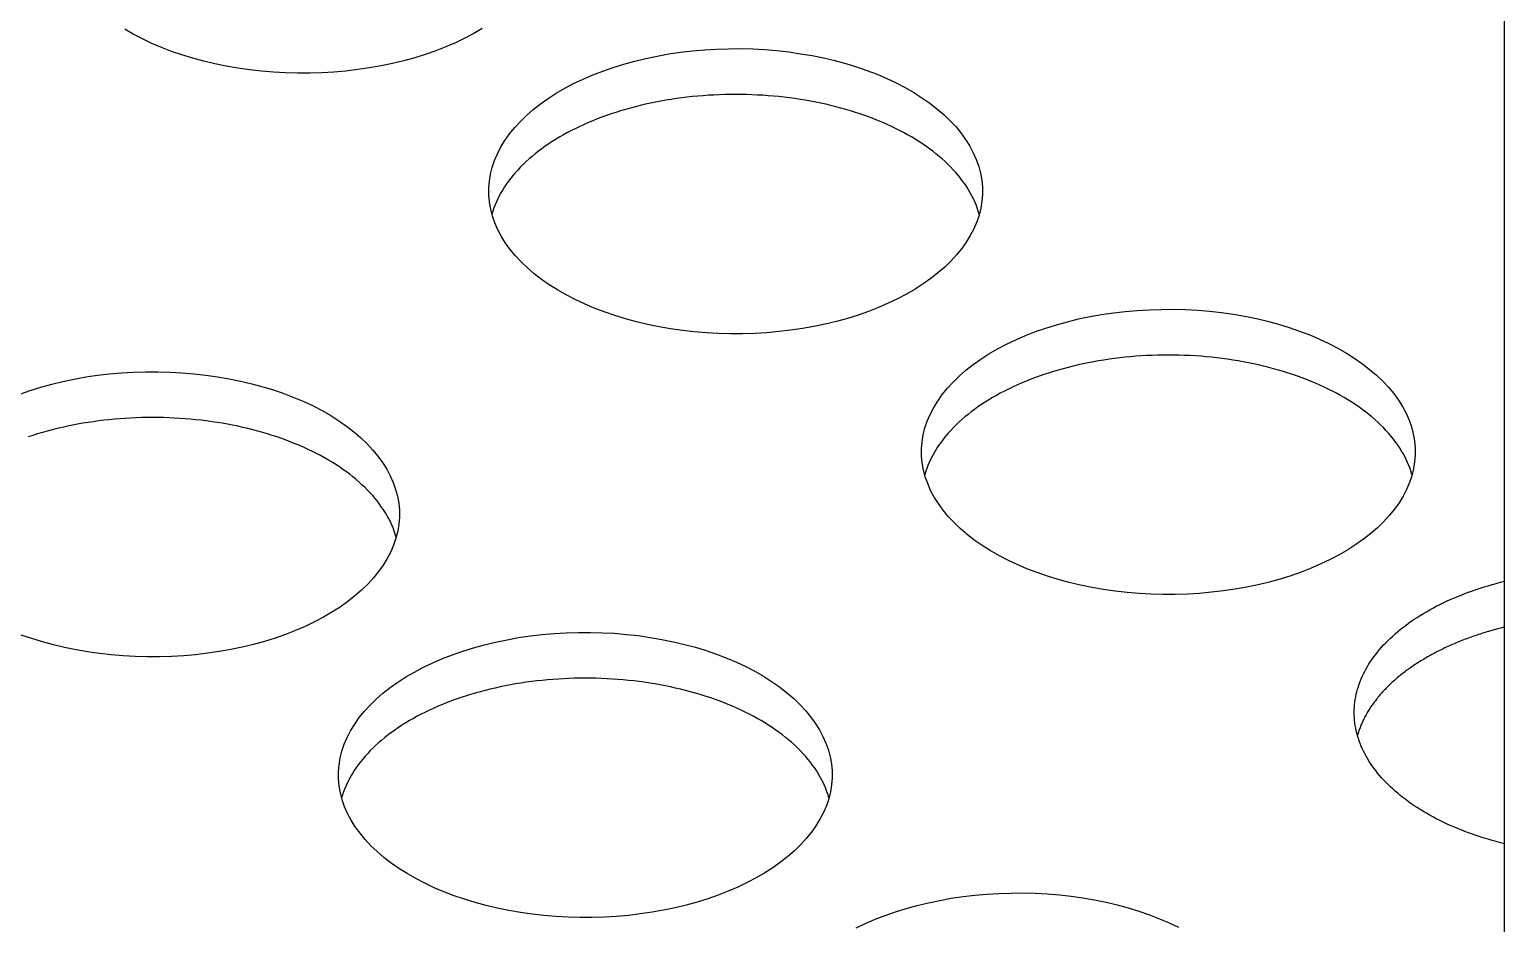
# Model space of a CAD drawing. Extents: x 2.5 to 24.6, y 0.9 to 36.2.
# Drawn here: x 12.224 to 15.51, y 11.437 to 13.427 of the extents above; entities that cross this region are included whole.
import ezdxf

# ---------------------------------------------------------------- set-up
doc = ezdxf.new("R2010")
doc.units = 0
doc.layers.get('0').update_dxf_attribs({"linetype": 'CONTINUOUS'})
doc.layers.add('RAILS', color=254, linetype='CONTINUOUS')

# ---------------------------------------------------------------- blocks, each defined once
blk = doc.blocks.new('A$C41153C96')
at = {"color": 0, "linetype": 'CONTINUOUS', "extrusion": (1e-16, 0.816497, 0.57735)}
blk.add_line((8.6871, -5.0038), (8.6871, 14.388), dxfattribs=at)
at = {"color": 0, "linetype": 'CONTINUOUS'}
for points in [[(6.3906, 6.8723, 0), (6.3707, 6.8618, 0), (6.3498, 6.8518, 0), (6.3282, 6.8425, 0), (6.3058, 6.8338, 0), (6.2827, 6.8258, 0), (6.259, 6.8183, 0), (6.2346, 6.8116, 0), (6.2097, 6.8056, 0), (6.1843, 6.8003, 0), (6.1585, 6.7957, 0), (6.1324, 6.7919, 0), (6.1059, 6.7888, 0), (6.0792, 6.7865, 0), (6.0524, 6.7849, 0), (6.0254, 6.784, 0), (5.9984, 6.784, 0), (5.9714, 6.7847, 0), (5.9446, 6.7862, 0), (5.9178, 6.7884, 0), (5.8914, 6.7914, 0), (5.8651, 6.7951, 0), (5.8393, 6.7996, 0), (5.8138, 6.8048, 0), (5.7889, 6.8107, 0), (5.7644, 6.8173, 0), (5.7405, 6.8246, 0), (5.7173, 6.8326, 0), (5.6948, 6.8412, 0), (5.6731, 6.8504, 0), (5.6522, 6.8602, 0), (5.6321, 6.8707, 0), (5.6129, 6.8816, 0)], [(6.4096, 6.8834, 0), (6.3906, 6.8723, 0)], [(7.3548, 6.2919, 0), (7.3348, 6.2814, 0), (7.314, 6.2715, 0), (7.2924, 6.2622, 0), (7.27, 6.2534, 0), (7.2469, 6.2454, 0), (7.2231, 6.238, 0), (7.1988, 6.2313, 0), (7.1739, 6.2252, 0), (7.1485, 6.2199, 0), (7.1227, 6.2154, 0), (7.0965, 6.2115, 0), (7.0701, 6.2084, 0), (7.0434, 6.2061, 0), (7.0165, 6.2045, 0), (6.9896, 6.2037, 0), (6.9626, 6.2036, 0), (6.9356, 6.2043, 0), (6.9087, 6.2058, 0), (6.882, 6.208, 0), (6.8555, 6.211, 0), (6.8293, 6.2147, 0), (6.8034, 6.2192, 0), (6.778, 6.2244, 0), (6.753, 6.2303, 0), (6.7286, 6.2369, 0), (6.7047, 6.2442, 0), (6.6815, 6.2522, 0), (6.659, 6.2608, 0), (6.6373, 6.27, 0), (6.6163, 6.2799, 0), (6.5963, 6.2903, 0), (6.5771, 6.3013, 0), (6.5589, 6.3128, 0), (6.5417, 6.3248, 0), (6.5255, 6.3373, 0), (6.5104, 6.3502, 0), (6.4965, 6.3636, 0), (6.4837, 6.3773, 0), (6.472, 6.3913, 0), (6.4616, 6.4057, 0), (6.4524, 6.4204, 0), (6.4445, 6.4353, 0), (6.4378, 6.4504, 0), (6.4325, 6.4657, 0), (6.4284, 6.4811, 0), (6.4257, 6.4966, 0), (6.4242, 6.5121, 0), (6.4242, 6.5277, 0), (6.4254, 6.5433, 0), (6.4279, 6.5588, 0), (6.4318, 6.5742, 0), (6.437, 6.5895, 0), (6.4434, 6.6047, 0), (6.4512, 6.6196, 0), (6.4601, 6.6343, 0), (6.4704, 6.6487, 0), (6.4818, 6.6628, 0), (6.4945, 6.6766, 0), (6.5083, 6.69, 0), (6.5232, 6.703, 0), (6.5392, 6.7155, 0), (6.5562, 6.7276, 0), (6.5743, 6.7392, 0), (6.5933, 6.7503, 0), (6.6132, 6.7608, 0), (6.6341, 6.7707, 0), (6.6557, 6.78, 0), (6.6781, 6.7887, 0), (6.7012, 6.7968, 0), (6.7249, 6.8042, 0), (6.7493, 6.8109, 0), (6.7742, 6.8169, 0), (6.7996, 6.8222, 0), (6.8254, 6.8268, 0), (6.8515, 6.8307, 0), (6.878, 6.8338, 0), (6.9047, 6.8361, 0), (6.9315, 6.8377, 0), (6.9585, 6.8385, 0), (6.9855, 6.8386, 0), (7.0125, 6.8379, 0), (7.0393, 6.8364, 0), (7.066, 6.8342, 0), (7.0926, 6.8312, 0), (7.1188, 6.8274, 0), (7.1446, 6.823, 0), (7.1701, 6.8178, 0), (7.1951, 6.8119, 0), (7.2195, 6.8053, 0), (7.2434, 6.798, 0), (7.2666, 6.79, 0), (7.2891, 6.7814, 0), (7.3108, 6.7721, 0), (7.3317, 6.7623, 0), (7.3518, 6.7519, 0), (7.371, 6.7409, 0), (7.3892, 6.7294, 0), (7.4064, 6.7174, 0), (7.4225, 6.7049, 0), (7.4376, 6.692, 0), (7.4516, 6.6786, 0), (7.4644, 6.6649, 0), (7.476, 6.6509, 0), (7.4864, 6.6365, 0), (7.4956, 6.6218, 0), (7.5036, 6.6069, 0), (7.5102, 6.5918, 0), (7.5156, 6.5765, 0), (7.5196, 6.5611, 0), (7.5224, 6.5456, 0), (7.5238, 6.5301, 0), (7.5239, 6.5145, 0), (7.5227, 6.4989, 0), (7.5201, 6.4834, 0), (7.5163, 6.468, 0), (7.5111, 6.4527, 0), (7.5046, 6.4375, 0), (7.4969, 6.4226, 0), (7.4879, 6.4079, 0), (7.4777, 6.3935, 0), (7.4662, 6.3794, 0), (7.4536, 6.3656, 0), (7.4398, 6.3522, 0), (7.4249, 6.3392, 0), (7.4089, 6.3267, 0), (7.3918, 6.3146, 0), (7.3738, 6.303, 0), (7.3548, 6.2919, 0)], [(7.5169, 6.4701, 0), (7.5148, 6.477, 0), (7.5125, 6.4838, 0), (7.5099, 6.4906, 0), (7.507, 6.4974, 0), (7.5039, 6.5042, 0), (7.5005, 6.5109, 0), (7.4969, 6.5176, 0), (7.493, 6.5242, 0), (7.4889, 6.5308, 0), (7.4845, 6.5373, 0), (7.4798, 6.5438, 0), (7.4749, 6.5502, 0), (7.4698, 6.5565, 0), (7.4645, 6.5628, 0), (7.4589, 6.569, 0), (7.453, 6.5751, 0), (7.447, 6.5811, 0), (7.4407, 6.5871, 0), (7.4341, 6.593, 0), (7.4274, 6.5988, 0), (7.4204, 6.6045, 0), (7.4132, 6.6102, 0), (7.4058, 6.6157, 0), (7.3982, 6.6211, 0), (7.3904, 6.6265, 0), (7.3824, 6.6317, 0), (7.3742, 6.6369, 0), (7.3658, 6.6419, 0), (7.3572, 6.6468, 0), (7.3484, 6.6517, 0), (7.3395, 6.6563, 0), (7.3303, 6.6609, 0), (7.321, 6.6654, 0), (7.3115, 6.6698, 0), (7.3019, 6.674, 0), (7.2921, 6.6781, 0), (7.2821, 6.6821, 0), (7.272, 6.6859, 0), (7.2618, 6.6897, 0), (7.2514, 6.6932, 0), (7.2408, 6.6967, 0), (7.2302, 6.7, 0), (7.2194, 6.7032, 0), (7.2085, 6.7063, 0), (7.1975, 6.7092, 0), (7.1864, 6.7119, 0), (7.1752, 6.7146, 0), (7.1638, 6.7171, 0), (7.1524, 6.7194, 0), (7.1409, 6.7216, 0), (7.1293, 6.7237, 0), (7.1177, 6.7256, 0), (7.106, 6.7273, 0), (7.0942, 6.7289, 0), (7.0823, 6.7304, 0), (7.0704, 6.7317, 0), (7.0585, 6.7328, 0), (7.0465, 6.7338, 0), (7.0345, 6.7347, 0), (7.0224, 6.7353, 0), (7.0103, 6.7359, 0), (6.9982, 6.7363, 0), (6.9861, 6.7365, 0), (6.974, 6.7366, 0), (6.9619, 6.7365, 0), (6.9498, 6.7363, 0), (6.9377, 6.7359, 0), (6.9256, 6.7353, 0), (6.9136, 6.7347, 0), (6.9016, 6.7338, 0), (6.8896, 6.7328, 0), (6.8776, 6.7317, 0), (6.8657, 6.7304, 0), (6.8539, 6.7289, 0), (6.8421, 6.7273, 0), (6.8304, 6.7256, 0), (6.8187, 6.7237, 0), (6.8071, 6.7216, 0), (6.7956, 6.7194, 0), (6.7842, 6.7171, 0), (6.7729, 6.7146, 0), (6.7617, 6.7119, 0), (6.7506, 6.7092, 0), (6.7395, 6.7063, 0), (6.7287, 6.7032, 0), (6.7179, 6.7, 0), (6.7072, 6.6967, 0), (6.6967, 6.6932, 0), (6.6863, 6.6897, 0), (6.676, 6.6859, 0), (6.6659, 6.6821, 0), (6.656, 6.6781, 0), (6.6462, 6.674, 0), (6.6365, 6.6698, 0), (6.627, 6.6654, 0), (6.6177, 6.6609, 0), (6.6086, 6.6563, 0), (6.5996, 6.6517, 0), (6.5908, 6.6468, 0), (6.5823, 6.6419, 0), (6.5739, 6.6369, 0), (6.5656, 6.6317, 0), (6.5576, 6.6265, 0), (6.5498, 6.6211, 0), (6.5422, 6.6157, 0), (6.5348, 6.6102, 0), (6.5276, 6.6045, 0), (6.5207, 6.5988, 0), (6.5139, 6.593, 0), (6.5074, 6.5871, 0), (6.5011, 6.5811, 0), (6.495, 6.5751, 0), (6.4892, 6.569, 0), (6.4836, 6.5628, 0), (6.4782, 6.5565, 0), (6.4731, 6.5502, 0), (6.4682, 6.5438, 0), (6.4636, 6.5373, 0), (6.4592, 6.5308, 0), (6.4551, 6.5242, 0), (6.4512, 6.5176, 0), (6.4475, 6.5109, 0), (6.4442, 6.5042, 0), (6.4411, 6.4974, 0), (6.4382, 6.4906, 0), (6.4356, 6.4838, 0), (6.4333, 6.477, 0), (6.4312, 6.4701, 0)], [(8.3189, 5.7116, 0), (8.299, 5.7011, 0), (8.2782, 5.6911, 0), (8.2565, 5.6818, 0), (8.2341, 5.6731, 0), (8.2111, 5.665, 0), (8.1873, 5.6576, 0), (8.1629, 5.6509, 0), (8.138, 5.6449, 0), (8.1126, 5.6396, 0), (8.0868, 5.635, 0), (8.0607, 5.6312, 0), (8.0342, 5.6281, 0), (8.0075, 5.6257, 0), (7.9807, 5.6241, 0), (7.9537, 5.6233, 0), (7.9267, 5.6233, 0), (7.8998, 5.624, 0), (7.8729, 5.6254, 0), (7.8462, 5.6277, 0), (7.8197, 5.6307, 0), (7.7934, 5.6344, 0), (7.7676, 5.6388, 0), (7.7421, 5.6441, 0), (7.7172, 5.65, 0), (7.6927, 5.6566, 0), (7.6689, 5.6639, 0), (7.6457, 5.6718, 0), (7.6232, 5.6804, 0), (7.6014, 5.6897, 0), (7.5805, 5.6995, 0), (7.5604, 5.71, 0), (7.5412, 5.7209, 0), (7.523, 5.7324, 0), (7.5058, 5.7444, 0), (7.4897, 5.7569, 0), (7.4746, 5.7699, 0), (7.4606, 5.7832, 0), (7.4478, 5.7969, 0), (7.4362, 5.811, 0), (7.4258, 5.8254, 0), (7.4166, 5.84, 0), (7.4086, 5.8549, 0), (7.402, 5.87, 0), (7.3966, 5.8853, 0), (7.3926, 5.9007, 0), (7.3898, 5.9162, 0), (7.3884, 5.9318, 0), (7.3883, 5.9474, 0), (7.3895, 5.9629, 0), (7.3921, 5.9784, 0), (7.3959, 5.9939, 0), (7.4011, 6.0092, 0), (7.4076, 6.0243, 0), (7.4153, 6.0392, 0), (7.4243, 6.0539, 0), (7.4345, 6.0683, 0), (7.446, 6.0825, 0), (7.4586, 6.0962, 0), (7.4724, 6.1096, 0), (7.4873, 6.1226, 0), (7.5034, 6.1352, 0), (7.5204, 6.1472, 0), (7.5385, 6.1588, 0), (7.5575, 6.1699, 0), (7.5774, 6.1804, 0), (7.5982, 6.1903, 0), (7.6198, 6.1997, 0), (7.6422, 6.2084, 0), (7.6653, 6.2164, 0), (7.6891, 6.2238, 0), (7.7134, 6.2306, 0), (7.7383, 6.2366, 0), (7.7637, 6.2419, 0), (7.7895, 6.2465, 0), (7.8157, 6.2503, 0), (7.8422, 6.2534, 0), (7.8688, 6.2557, 0), (7.8957, 6.2573, 0), (7.9226, 6.2581, 0), (7.9497, 6.2582, 0), (7.9766, 6.2575, 0), (8.0035, 6.256, 0), (8.0302, 6.2538, 0), (8.0567, 6.2508, 0), (8.0829, 6.2471, 0), (8.1088, 6.2426, 0), (8.1342, 6.2374, 0), (8.1592, 6.2315, 0), (8.1837, 6.2249, 0), (8.2075, 6.2176, 0), (8.2307, 6.2096, 0), (8.2532, 6.201, 0), (8.275, 6.1918, 0), (8.2959, 6.1819, 0), (8.316, 6.1715, 0), (8.3351, 6.1605, 0), (8.3533, 6.149, 0), (8.3705, 6.137, 0), (8.3867, 6.1245, 0), (8.4018, 6.1116, 0), (8.4157, 6.0983, 0), (8.4285, 6.0846, 0), (8.4402, 6.0705, 0), (8.4506, 6.0561, 0), (8.4598, 6.0415, 0), (8.4677, 6.0266, 0), (8.4744, 6.0114, 0), (8.4797, 5.9962, 0), (8.4838, 5.9808, 0), (8.4865, 5.9653, 0), (8.488, 5.9497, 0), (8.4881, 5.9341, 0), (8.4868, 5.9185, 0), (8.4843, 5.903, 0), (8.4804, 5.8876, 0), (8.4753, 5.8723, 0), (8.4688, 5.8572, 0), (8.4611, 5.8422, 0), (8.4521, 5.8275, 0), (8.4418, 5.8131, 0), (8.4304, 5.799, 0), (8.4177, 5.7852, 0), (8.4039, 5.7718, 0), (8.389, 5.7588, 0), (8.373, 5.7463, 0), (8.356, 5.7342, 0), (8.3379, 5.7226, 0), (8.3189, 5.7116, 0)], [(8.481, 5.8897, 0), (8.479, 5.8966, 0), (8.4766, 5.9035, 0), (8.474, 5.9103, 0), (8.4712, 5.9171, 0), (8.468, 5.9238, 0), (8.4647, 5.9306, 0), (8.461, 5.9372, 0), (8.4571, 5.9438, 0), (8.453, 5.9504, 0), (8.4486, 5.9569, 0), (8.444, 5.9634, 0), (8.4391, 5.9698, 0), (8.434, 5.9761, 0), (8.4286, 5.9824, 0), (8.423, 5.9886, 0), (8.4172, 5.9947, 0), (8.4111, 6.0008, 0), (8.4048, 6.0068, 0), (8.3983, 6.0126, 0), (8.3916, 6.0184, 0), (8.3846, 6.0242, 0), (8.3774, 6.0298, 0), (8.37, 6.0353, 0), (8.3624, 6.0408, 0), (8.3546, 6.0461, 0), (8.3466, 6.0514, 0), (8.3384, 6.0565, 0), (8.33, 6.0616, 0), (8.3214, 6.0665, 0), (8.3126, 6.0713, 0), (8.3036, 6.076, 0), (8.2945, 6.0806, 0), (8.2852, 6.085, 0), (8.2757, 6.0894, 0), (8.266, 6.0936, 0), (8.2562, 6.0977, 0), (8.2463, 6.1017, 0), (8.2362, 6.1056, 0), (8.2259, 6.1093, 0), (8.2155, 6.1129, 0), (8.205, 6.1163, 0), (8.1944, 6.1197, 0), (8.1836, 6.1229, 0), (8.1727, 6.1259, 0), (8.1617, 6.1288, 0), (8.1505, 6.1316, 0), (8.1393, 6.1342, 0), (8.128, 6.1367, 0), (8.1166, 6.1391, 0), (8.1051, 6.1412, 0), (8.0935, 6.1433, 0), (8.0818, 6.1452, 0), (8.0701, 6.1469, 0), (8.0583, 6.1486, 0), (8.0465, 6.15, 0), (8.0346, 6.1513, 0), (8.0226, 6.1524, 0), (8.0107, 6.1535, 0), (7.9986, 6.1543, 0), (7.9866, 6.155, 0), (7.9745, 6.1555, 0), (7.9624, 6.1559, 0), (7.9503, 6.1561, 0), (7.9382, 6.1562, 0), (7.9261, 6.1561, 0), (7.914, 6.1559, 0), (7.9019, 6.1555, 0), (7.8898, 6.155, 0), (7.8777, 6.1543, 0), (7.8657, 6.1535, 0), (7.8537, 6.1524, 0), (7.8418, 6.1513, 0), (7.8299, 6.15, 0), (7.818, 6.1486, 0), (7.8063, 6.1469, 0), (7.7945, 6.1452, 0), (7.7829, 6.1433, 0), (7.7713, 6.1412, 0), (7.7598, 6.1391, 0), (7.7484, 6.1367, 0), (7.7371, 6.1342, 0), (7.7258, 6.1316, 0), (7.7147, 6.1288, 0), (7.7037, 6.1259, 0), (7.6928, 6.1229, 0), (7.682, 6.1197, 0), (7.6714, 6.1163, 0), (7.6608, 6.1129, 0), (7.6505, 6.1093, 0), (7.6402, 6.1056, 0), (7.6301, 6.1017, 0), (7.6201, 6.0977, 0), (7.6103, 6.0936, 0), (7.6007, 6.0894, 0), (7.5912, 6.085, 0), (7.5819, 6.0806, 0), (7.5728, 6.076, 0), (7.5638, 6.0713, 0), (7.555, 6.0665, 0), (7.5464, 6.0616, 0), (7.538, 6.0565, 0), (7.5298, 6.0514, 0), (7.5218, 6.0461, 0), (7.514, 6.0408, 0), (7.5064, 6.0353, 0), (7.499, 6.0298, 0), (7.4918, 6.0242, 0), (7.4848, 6.0184, 0), (7.4781, 6.0126, 0), (7.4715, 6.0068, 0), (7.4653, 6.0008, 0), (7.4592, 5.9947, 0), (7.4534, 5.9886, 0), (7.4478, 5.9824, 0), (7.4424, 5.9761, 0), (7.4373, 5.9698, 0), (7.4324, 5.9634, 0), (7.4277, 5.9569, 0), (7.4234, 5.9504, 0), (7.4192, 5.9438, 0), (7.4153, 5.9372, 0), (7.4117, 5.9306, 0), (7.4083, 5.9238, 0), (7.4052, 5.9171, 0), (7.4024, 5.9103, 0), (7.3998, 5.9035, 0), (7.3974, 5.8966, 0), (7.3953, 5.8897, 0)], [(6.0557, 5.5726, 0), (6.0358, 5.5621, 0), (6.015, 5.5521, 0), (5.9933, 5.5428, 0), (5.971, 5.5341, 0), (5.9478, 5.526, 0), (5.9241, 5.5186, 0), (5.8997, 5.5119, 0), (5.8748, 5.5059, 0), (5.8494, 5.5006, 0), (5.8236, 5.496, 0), (5.7975, 5.4922, 0), (5.771, 5.4891, 0), (5.7443, 5.4867, 0), (5.7175, 5.4851, 0), (5.6905, 5.4843, 0), (5.6635, 5.4843, 0), (5.6365, 5.485, 0), (5.6097, 5.4864, 0), (5.583, 5.4887, 0), (5.5565, 5.4916, 0), (5.5302, 5.4954, 0), (5.5044, 5.4998, 0), (5.4789, 5.505, 0), (5.454, 5.511, 0), (5.4295, 5.5176, 0), (5.4057, 5.5249, 0), (5.3825, 5.5328, 0)], [(5.379, 6.0694, 0), (5.4021, 6.0774, 0), (5.4259, 6.0848, 0), (5.4502, 6.0915, 0), (5.4751, 6.0976, 0), (5.5005, 6.1029, 0), (5.5263, 6.1075, 0), (5.5525, 6.1113, 0), (5.5789, 6.1144, 0), (5.6056, 6.1167, 0), (5.6325, 6.1183, 0), (5.6594, 6.1191, 0), (5.6864, 6.1192, 0), (5.7134, 6.1185, 0), (5.7403, 6.117, 0), (5.767, 6.1148, 0), (5.7935, 6.1118, 0), (5.8197, 6.1081, 0), (5.8456, 6.1036, 0), (5.871, 6.0984, 0), (5.896, 6.0925, 0), (5.9204, 6.0859, 0), (5.9443, 6.0786, 0), (5.9675, 6.0706, 0), (5.99, 6.062, 0), (6.0118, 6.0528, 0), (6.0327, 6.0429, 0), (6.0527, 6.0325, 0), (6.0719, 6.0215, 0), (6.0901, 6.01, 0), (6.1073, 5.998, 0), (6.1235, 5.9855, 0), (6.1386, 5.9726, 0), (6.1525, 5.9593, 0), (6.1653, 5.9455, 0), (6.177, 5.9315, 0), (6.1874, 5.9171, 0), (6.1966, 5.9024, 0), (6.2045, 5.8876, 0), (6.2112, 5.8724, 0), (6.2165, 5.8572, 0), (6.2206, 5.8418, 0), (6.2233, 5.8262, 0), (6.2248, 5.8107, 0), (6.2249, 5.7951, 0), (6.2236, 5.7795, 0), (6.2211, 5.764, 0), (6.2172, 5.7486, 0), (6.2121, 5.7333, 0), (6.2056, 5.7182, 0), (6.1979, 5.7032, 0), (6.1889, 5.6885, 0), (6.1786, 5.6741, 0), (6.1672, 5.66, 0), (6.1545, 5.6462, 0), (6.1407, 5.6328, 0), (6.1258, 5.6198, 0), (6.1098, 5.6073, 0), (6.0928, 5.5952, 0), (6.0747, 5.5836, 0), (6.0557, 5.5726, 0)], [(6.2178, 5.7507, 0), (6.2158, 5.7576, 0), (6.2134, 5.7644, 0), (6.2108, 5.7713, 0), (6.208, 5.7781, 0), (6.2048, 5.7848, 0), (6.2015, 5.7915, 0), (6.1978, 5.7982, 0), (6.1939, 5.8048, 0), (6.1898, 5.8114, 0), (6.1854, 5.8179, 0), (6.1808, 5.8244, 0), (6.1759, 5.8308, 0), (6.1708, 5.8371, 0), (6.1654, 5.8434, 0), (6.1598, 5.8496, 0), (6.154, 5.8557, 0), (6.1479, 5.8618, 0), (6.1416, 5.8677, 0), (6.1351, 5.8736, 0), (6.1284, 5.8794, 0), (6.1214, 5.8852, 0), (6.1142, 5.8908, 0), (6.1068, 5.8963, 0), (6.0992, 5.9018, 0), (6.0914, 5.9071, 0), (6.0834, 5.9124, 0), (6.0752, 5.9175, 0), (6.0667, 5.9225, 0), (6.0582, 5.9275, 0), (6.0494, 5.9323, 0), (6.0404, 5.937, 0), (6.0313, 5.9416, 0), (6.022, 5.946, 0), (6.0125, 5.9504, 0), (6.0028, 5.9546, 0), (5.993, 5.9587, 0), (5.9831, 5.9627, 0), (5.973, 5.9666, 0), (5.9627, 5.9703, 0), (5.9523, 5.9739, 0), (5.9418, 5.9773, 0), (5.9311, 5.9807, 0), (5.9204, 5.9839, 0), (5.9095, 5.9869, 0), (5.8985, 5.9898, 0), (5.8873, 5.9926, 0), (5.8761, 5.9952, 0), (5.8648, 5.9977, 0), (5.8534, 6, 0), (5.8419, 6.0022, 0), (5.8303, 6.0043, 0), (5.8186, 6.0062, 0), (5.8069, 6.0079, 0), (5.7951, 6.0095, 0), (5.7833, 6.011, 0), (5.7714, 6.0123, 0), (5.7594, 6.0134, 0), (5.7474, 6.0144, 0), (5.7354, 6.0153, 0), (5.7234, 6.016, 0), (5.7113, 6.0165, 0), (5.6992, 6.0169, 0), (5.6871, 6.0171, 0), (5.675, 6.0172, 0), (5.6629, 6.0171, 0), (5.6508, 6.0169, 0), (5.6387, 6.0165, 0), (5.6266, 6.016, 0), (5.6146, 6.0153, 0), (5.6025, 6.0144, 0), (5.5905, 6.0134, 0), (5.5786, 6.0123, 0), (5.5667, 6.011, 0), (5.5548, 6.0095, 0), (5.5431, 6.0079, 0), (5.5313, 6.0062, 0), (5.5197, 6.0043, 0), (5.5081, 6.0022, 0), (5.4966, 6, 0), (5.4852, 5.9977, 0), (5.4739, 5.9952, 0), (5.4626, 5.9926, 0), (5.4515, 5.9898, 0), (5.4405, 5.9869, 0), (5.4296, 5.9839, 0), (5.4188, 5.9807, 0), (5.4082, 5.9773, 0), (5.3976, 5.9739, 0)], [(8.6871, 5.0682, 0), (8.6779, 5.0705, 0), (8.6687, 5.0729, 0), (8.6597, 5.0754, 0), (8.6507, 5.078, 0), (8.6418, 5.0807, 0), (8.633, 5.0835, 0), (8.6243, 5.0864, 0), (8.6157, 5.0894, 0), (8.6072, 5.0924, 0), (8.5987, 5.0956, 0), (8.5904, 5.0988, 0), (8.5822, 5.1022, 0), (8.5741, 5.1056, 0), (8.5661, 5.1091, 0), (8.5582, 5.1127, 0), (8.5504, 5.1163, 0), (8.5428, 5.1201, 0), (8.5352, 5.1239, 0), (8.5278, 5.1278, 0), (8.5205, 5.1318, 0), (8.5134, 5.1359, 0), (8.5063, 5.14, 0), (8.4994, 5.1442, 0), (8.4926, 5.1485, 0), (8.486, 5.1529, 0), (8.4795, 5.1573, 0), (8.4732, 5.1618, 0), (8.467, 5.1664, 0), (8.4609, 5.171, 0), (8.455, 5.1757, 0), (8.4492, 5.1804, 0), (8.4436, 5.1852, 0), (8.4381, 5.1901, 0), (8.4328, 5.195, 0), (8.4277, 5.2, 0), (8.4227, 5.205, 0), (8.4178, 5.2101, 0), (8.4132, 5.2152, 0), (8.4087, 5.2204, 0), (8.4043, 5.2256, 0), (8.4001, 5.2309, 0), (8.3961, 5.2362, 0), (8.3923, 5.2416, 0), (8.3886, 5.247, 0), (8.3851, 5.2524, 0), (8.3818, 5.2579, 0), (8.3786, 5.2634, 0), (8.3757, 5.2689, 0), (8.3728, 5.2745, 0), (8.3702, 5.2801, 0), (8.3678, 5.2857, 0), (8.3655, 5.2914, 0), (8.3634, 5.297, 0), (8.3615, 5.3027, 0), (8.3598, 5.3084, 0), (8.3582, 5.3141, 0), (8.3568, 5.3199, 0), (8.3556, 5.3257, 0), (8.3546, 5.3314, 0), (8.3538, 5.3372, 0), (8.3532, 5.343, 0), (8.3527, 5.3488, 0), (8.3524, 5.3546, 0), (8.3523, 5.3604, 0), (8.3524, 5.3662, 0), (8.3527, 5.372, 0), (8.3532, 5.3778, 0), (8.3538, 5.3835, 0), (8.3546, 5.3893, 0), (8.3556, 5.3951, 0), (8.3568, 5.4009, 0), (8.3582, 5.4066, 0), (8.3598, 5.4123, 0), (8.3615, 5.418, 0), (8.3634, 5.4237, 0), (8.3655, 5.4294, 0), (8.3678, 5.4351, 0), (8.3702, 5.4407, 0), (8.3728, 5.4463, 0), (8.3757, 5.4518, 0), (8.3786, 5.4574, 0), (8.3818, 5.4629, 0), (8.3851, 5.4684, 0), (8.3886, 5.4738, 0), (8.3923, 5.4792, 0), (8.3961, 5.4845, 0), (8.4001, 5.4898, 0), (8.4043, 5.4951, 0), (8.4087, 5.5004, 0), (8.4132, 5.5055, 0), (8.4178, 5.5107, 0), (8.4227, 5.5157, 0), (8.4277, 5.5208, 0), (8.4328, 5.5258, 0), (8.4381, 5.5307, 0), (8.4436, 5.5355, 0), (8.4492, 5.5404, 0), (8.455, 5.5451, 0), (8.4609, 5.5498, 0), (8.467, 5.5544, 0), (8.4732, 5.559, 0), (8.4795, 5.5634, 0), (8.486, 5.5679, 0), (8.4926, 5.5722, 0), (8.4994, 5.5765, 0), (8.5063, 5.5807, 0), (8.5134, 5.5849, 0), (8.5205, 5.5889, 0), (8.5278, 5.5929, 0), (8.5352, 5.5968, 0), (8.5428, 5.6006, 0), (8.5504, 5.6044, 0), (8.5582, 5.6081, 0), (8.5661, 5.6117, 0), (8.5741, 5.6152, 0), (8.5822, 5.6186, 0), (8.5904, 5.6219, 0), (8.5987, 5.6252, 0), (8.6072, 5.6283, 0), (8.6157, 5.6314, 0), (8.6243, 5.6344, 0), (8.633, 5.6372, 0), (8.6418, 5.64, 0), (8.6507, 5.6427, 0), (8.6597, 5.6453, 0), (8.6687, 5.6479, 0), (8.6779, 5.6503, 0), (8.6871, 5.6526, 0)], [(7.0199, 4.9922, 0), (6.9999, 4.9817, 0), (6.9791, 4.9718, 0), (6.9575, 4.9624, 0), (6.9351, 4.9537, 0), (6.912, 4.9456, 0), (6.8882, 4.9383, 0), (6.8639, 4.9315, 0), (6.839, 4.9255, 0), (6.8136, 4.9202, 0), (6.7878, 4.9156, 0), (6.7616, 4.9118, 0), (6.7352, 4.9087, 0), (6.7085, 4.9063, 0), (6.6816, 4.9048, 0), (6.6547, 4.904, 0), (6.6277, 4.9039, 0), (6.6007, 4.9046, 0), (6.5738, 4.9061, 0), (6.5471, 4.9083, 0), (6.5206, 4.9113, 0), (6.4944, 4.915, 0), (6.4685, 4.9195, 0), (6.4431, 4.9247, 0), (6.4181, 4.9306, 0), (6.3937, 4.9372, 0), (6.3698, 4.9445, 0), (6.3466, 4.9525, 0), (6.3241, 4.9611, 0), (6.3024, 4.9703, 0), (6.2814, 4.9802, 0), (6.2614, 4.9906, 0), (6.2422, 5.0016, 0), (6.224, 5.0131, 0), (6.2068, 5.0251, 0), (6.1906, 5.0376, 0), (6.1756, 5.0505, 0), (6.1616, 5.0638, 0), (6.1488, 5.0775, 0), (6.1372, 5.0916, 0), (6.1267, 5.106, 0), (6.1175, 5.1206, 0), (6.1096, 5.1355, 0), (6.1029, 5.1506, 0), (6.0976, 5.1659, 0), (6.0935, 5.1813, 0), (6.0908, 5.1968, 0), (6.0894, 5.2124, 0), (6.0893, 5.228, 0), (6.0905, 5.2435, 0), (6.093, 5.2591, 0), (6.0969, 5.2745, 0), (6.1021, 5.2898, 0), (6.1085, 5.3049, 0), (6.1163, 5.3198, 0), (6.1253, 5.3346, 0), (6.1355, 5.349, 0), (6.147, 5.3631, 0), (6.1596, 5.3769, 0), (6.1734, 5.3902, 0), (6.1883, 5.4032, 0), (6.2043, 5.4158, 0), (6.2214, 5.4279, 0), (6.2394, 5.4395, 0), (6.2584, 5.4505, 0), (6.2784, 5.461, 0), (6.2992, 5.471, 0), (6.3208, 5.4803, 0), (6.3432, 5.489, 0), (6.3663, 5.4971, 0), (6.39, 5.5045, 0), (6.4144, 5.5112, 0), (6.4393, 5.5172, 0), (6.4647, 5.5225, 0), (6.4905, 5.5271, 0), (6.5167, 5.5309, 0), (6.5431, 5.534, 0), (6.5698, 5.5364, 0), (6.5967, 5.538, 0), (6.6236, 5.5388, 0), (6.6506, 5.5388, 0), (6.6776, 5.5381, 0), (6.7044, 5.5367, 0), (6.7312, 5.5344, 0), (6.7577, 5.5315, 0), (6.7839, 5.5277, 0), (6.8097, 5.5232, 0), (6.8352, 5.518, 0), (6.8602, 5.5121, 0), (6.8846, 5.5055, 0), (6.9085, 5.4982, 0), (6.9317, 5.4903, 0), (6.9542, 5.4817, 0), (6.9759, 5.4724, 0), (6.9968, 5.4626, 0), (7.0169, 5.4521, 0), (7.0361, 5.4412, 0), (7.0543, 5.4297, 0), (7.0715, 5.4177, 0), (7.0876, 5.4052, 0), (7.1027, 5.3922, 0), (7.1167, 5.3789, 0), (7.1295, 5.3652, 0), (7.1411, 5.3511, 0), (7.1516, 5.3367, 0), (7.1607, 5.3221, 0), (7.1687, 5.3072, 0), (7.1753, 5.2921, 0), (7.1807, 5.2768, 0), (7.1848, 5.2614, 0), (7.1875, 5.2459, 0), (7.1889, 5.2303, 0), (7.189, 5.2148, 0), (7.1878, 5.1992, 0), (7.1852, 5.1837, 0), (7.1814, 5.1682, 0), (7.1762, 5.1529, 0), (7.1698, 5.1378, 0), (7.162, 5.1229, 0), (7.153, 5.1082, 0), (7.1428, 5.0938, 0), (7.1313, 5.0796, 0), (7.1187, 5.0659, 0), (7.1049, 5.0525, 0), (7.09, 5.0395, 0), (7.074, 5.0269, 0), (7.0569, 5.0148, 0), (7.0389, 5.0033, 0), (7.0199, 4.9922, 0)], [(8.6871, 5.5505, 0), (8.6831, 5.5495, 0), (8.6791, 5.5485, 0), (8.6752, 5.5475, 0), (8.6712, 5.5465, 0), (8.6673, 5.5454, 0), (8.6634, 5.5443, 0), (8.6595, 5.5432, 0), (8.6556, 5.5421, 0), (8.6518, 5.541, 0), (8.6479, 5.5399, 0), (8.6441, 5.5387, 0), (8.6403, 5.5375, 0), (8.6365, 5.5363, 0), (8.6327, 5.5351, 0), (8.629, 5.5339, 0), (8.6252, 5.5326, 0), (8.6215, 5.5313, 0), (8.6178, 5.5301, 0), (8.6141, 5.5287, 0), (8.6104, 5.5274, 0), (8.6067, 5.5261, 0), (8.6031, 5.5247, 0), (8.5995, 5.5234, 0), (8.5959, 5.522, 0), (8.5923, 5.5206, 0), (8.5887, 5.5192, 0), (8.5852, 5.5177, 0), (8.5817, 5.5163, 0), (8.5782, 5.5148, 0), (8.5747, 5.5133, 0), (8.5712, 5.5118, 0), (8.5678, 5.5103, 0), (8.5643, 5.5088, 0), (8.5609, 5.5073, 0), (8.5575, 5.5057, 0), (8.5542, 5.5041, 0), (8.5508, 5.5025, 0), (8.5475, 5.5009, 0), (8.5442, 5.4993, 0), (8.541, 5.4977, 0), (8.5377, 5.496, 0), (8.5345, 5.4944, 0), (8.5313, 5.4927, 0), (8.5281, 5.491, 0), (8.5249, 5.4893, 0), (8.5218, 5.4876, 0), (8.5187, 5.4858, 0), (8.5156, 5.4841, 0), (8.5125, 5.4823, 0), (8.5095, 5.4805, 0), (8.5065, 5.4787, 0), (8.5035, 5.477, 0), (8.5005, 5.4751, 0), (8.4976, 5.4733, 0), (8.4946, 5.4714, 0), (8.4917, 5.4696, 0), (8.4889, 5.4677, 0), (8.486, 5.4658, 0), (8.4832, 5.4639, 0), (8.4804, 5.462, 0), (8.4777, 5.4601, 0), (8.4749, 5.4582, 0), (8.4722, 5.4562, 0), (8.4695, 5.4543, 0), (8.4669, 5.4523, 0), (8.4643, 5.4503, 0), (8.4617, 5.4483, 0), (8.4591, 5.4463, 0), (8.4565, 5.4443, 0), (8.454, 5.4422, 0), (8.4515, 5.4402, 0), (8.449, 5.4382, 0), (8.4466, 5.4361, 0), (8.4442, 5.434, 0), (8.4418, 5.4319, 0), (8.4395, 5.4298, 0), (8.4372, 5.4277, 0), (8.4349, 5.4256, 0), (8.4326, 5.4235, 0), (8.4304, 5.4213, 0), (8.4281, 5.4192, 0), (8.426, 5.417, 0), (8.4238, 5.4149, 0), (8.4217, 5.4127, 0), (8.4196, 5.4105, 0), (8.4176, 5.4083, 0), (8.4155, 5.4061, 0), (8.4135, 5.4039, 0), (8.4116, 5.4016, 0), (8.4096, 5.3994, 0), (8.4077, 5.3972, 0), (8.4058, 5.3949, 0), (8.404, 5.3926, 0), (8.4022, 5.3904, 0), (8.4004, 5.3881, 0), (8.3986, 5.3858, 0), (8.3969, 5.3835, 0), (8.3952, 5.3812, 0), (8.3936, 5.3789, 0), (8.3919, 5.3766, 0), (8.3903, 5.3743, 0), (8.3888, 5.372, 0), (8.3872, 5.3696, 0), (8.3857, 5.3673, 0), (8.3843, 5.3649, 0), (8.3828, 5.3626, 0), (8.3814, 5.3602, 0), (8.3801, 5.3578, 0), (8.3787, 5.3555, 0), (8.3774, 5.3531, 0), (8.3761, 5.3507, 0), (8.3749, 5.3483, 0), (8.3737, 5.3459, 0), (8.3725, 5.3435, 0), (8.3713, 5.3411, 0), (8.3702, 5.3387, 0), (8.3692, 5.3362, 0), (8.3681, 5.3338, 0), (8.3671, 5.3314, 0), (8.3661, 5.329, 0), (8.3652, 5.3265, 0), (8.3643, 5.3241, 0), (8.3634, 5.3216, 0), (8.3625, 5.3192, 0), (8.3617, 5.3167, 0), (8.361, 5.3143, 0), (8.3602, 5.3118, 0), (8.3595, 5.3093, 0)], [(7.182, 5.1703, 0), (7.1799, 5.1772, 0), (7.1776, 5.1841, 0), (7.175, 5.1909, 0), (7.1721, 5.1977, 0), (7.169, 5.2045, 0), (7.1656, 5.2112, 0), (7.162, 5.2179, 0), (7.1581, 5.2245, 0), (7.154, 5.231, 0), (7.1496, 5.2376, 0), (7.1449, 5.244, 0), (7.1401, 5.2504, 0), (7.1349, 5.2568, 0), (7.1296, 5.263, 0), (7.124, 5.2692, 0), (7.1181, 5.2754, 0), (7.1121, 5.2814, 0), (7.1058, 5.2874, 0), (7.0992, 5.2933, 0), (7.0925, 5.2991, 0), (7.0855, 5.3048, 0), (7.0784, 5.3104, 0), (7.071, 5.316, 0), (7.0633, 5.3214, 0), (7.0555, 5.3268, 0), (7.0475, 5.332, 0), (7.0393, 5.3371, 0), (7.0309, 5.3422, 0), (7.0223, 5.3471, 0), (7.0135, 5.3519, 0), (7.0046, 5.3566, 0), (6.9954, 5.3612, 0), (6.9861, 5.3657, 0), (6.9766, 5.37, 0), (6.967, 5.3743, 0), (6.9572, 5.3784, 0), (6.9472, 5.3823, 0), (6.9371, 5.3862, 0), (6.9269, 5.3899, 0), (6.9165, 5.3935, 0), (6.906, 5.397, 0), (6.8953, 5.4003, 0), (6.8845, 5.4035, 0), (6.8736, 5.4065, 0), (6.8626, 5.4094, 0), (6.8515, 5.4122, 0), (6.8403, 5.4149, 0), (6.8289, 5.4173, 0), (6.8175, 5.4197, 0), (6.806, 5.4219, 0), (6.7945, 5.4239, 0), (6.7828, 5.4258, 0), (6.7711, 5.4276, 0), (6.7593, 5.4292, 0), (6.7474, 5.4306, 0), (6.7355, 5.4319, 0), (6.7236, 5.4331, 0), (6.7116, 5.4341, 0), (6.6996, 5.4349, 0), (6.6875, 5.4356, 0), (6.6754, 5.4361, 0), (6.6634, 5.4365, 0), (6.6513, 5.4368, 0), (6.6391, 5.4368, 0), (6.627, 5.4368, 0), (6.6149, 5.4365, 0), (6.6028, 5.4361, 0), (6.5908, 5.4356, 0), (6.5787, 5.4349, 0), (6.5667, 5.4341, 0), (6.5547, 5.4331, 0), (6.5427, 5.4319, 0), (6.5309, 5.4306, 0), (6.519, 5.4292, 0), (6.5072, 5.4276, 0), (6.4955, 5.4258, 0), (6.4838, 5.4239, 0), (6.4722, 5.4219, 0), (6.4607, 5.4197, 0), (6.4493, 5.4173, 0), (6.438, 5.4149, 0), (6.4268, 5.4122, 0), (6.4157, 5.4094, 0), (6.4047, 5.4065, 0), (6.3938, 5.4035, 0), (6.383, 5.4003, 0), (6.3723, 5.397, 0), (6.3618, 5.3935, 0), (6.3514, 5.3899, 0), (6.3412, 5.3862, 0), (6.3311, 5.3823, 0), (6.3211, 5.3784, 0), (6.3113, 5.3743, 0), (6.3016, 5.37, 0), (6.2922, 5.3657, 0), (6.2828, 5.3612, 0), (6.2737, 5.3566, 0), (6.2648, 5.3519, 0), (6.256, 5.3471, 0), (6.2474, 5.3422, 0), (6.239, 5.3371, 0), (6.2307, 5.332, 0), (6.2227, 5.3268, 0), (6.2149, 5.3214, 0), (6.2073, 5.316, 0), (6.1999, 5.3104, 0), (6.1927, 5.3048, 0), (6.1858, 5.2991, 0), (6.179, 5.2933, 0), (6.1725, 5.2874, 0), (6.1662, 5.2814, 0), (6.1601, 5.2754, 0), (6.1543, 5.2692, 0), (6.1487, 5.263, 0), (6.1433, 5.2568, 0), (6.1382, 5.2504, 0), (6.1333, 5.244, 0), (6.1287, 5.2376, 0), (6.1243, 5.231, 0), (6.1202, 5.2245, 0), (6.1163, 5.2179, 0), (6.1127, 5.2112, 0), (6.1093, 5.2045, 0), (6.1062, 5.1977, 0), (6.1033, 5.1909, 0), (6.1007, 5.1841, 0), (6.0984, 5.1772, 0), (6.0963, 5.1703, 0)], [(7.2425, 4.8807, 0), (7.2633, 4.8906, 0), (7.2849, 4.8999, 0), (7.3073, 4.9086, 0), (7.3304, 4.9167, 0), (7.3542, 4.9241, 0), (7.3786, 4.9308, 0), (7.4035, 4.9368, 0), (7.4288, 4.9421, 0), (7.4546, 4.9467, 0), (7.4808, 4.9506, 0), (7.5073, 4.9537, 0), (7.5339, 4.956, 0), (7.5608, 4.9576, 0), (7.5878, 4.9584, 0), (7.6148, 4.9585, 0), (7.6417, 4.9578, 0), (7.6686, 4.9563, 0), (7.6953, 4.9541, 0), (7.7218, 4.9511, 0), (7.748, 4.9474, 0), (7.7739, 4.9429, 0), (7.7993, 4.9377, 0), (7.8243, 4.9318, 0), (7.8488, 4.9252, 0), (7.8726, 4.9179, 0), (7.8958, 4.9099, 0), (7.9183, 4.9013, 0), (7.9401, 4.8921, 0), (7.961, 4.8822, 0)]]:
    blk.add_polyline3d(points, dxfattribs=at)

msp = doc.modelspace()

# ---------------------------------------------------------------- block references
at = {"layer": 'RAILS'}
msp.add_blockref('A$C41153C96', (6.8231, 6.546), dxfattribs=at)

doc.saveas('drawing.dxf')
